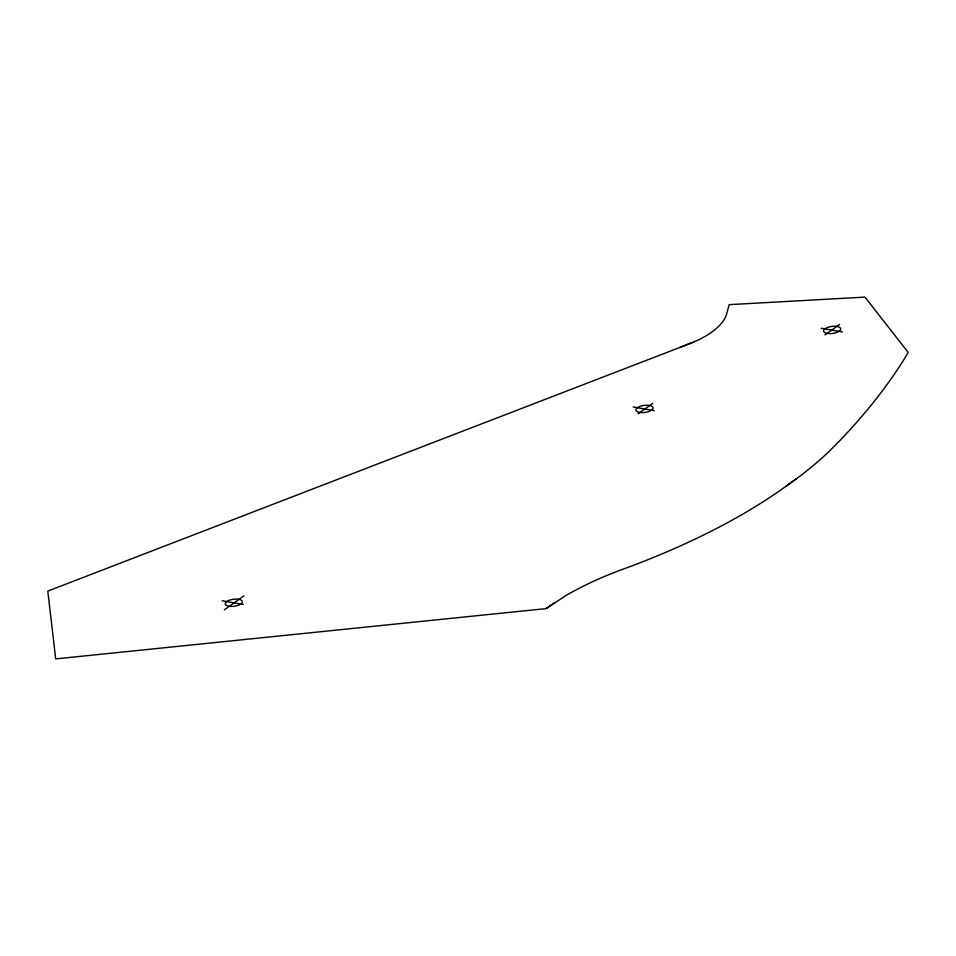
<?xml version="1.0" encoding="UTF-8"?>
<svg xmlns="http://www.w3.org/2000/svg" width="956" height="956" viewBox="0 0 956 956"><rect width="100%" height="100%" fill="white"/><g stroke="black" fill="none" stroke-linecap="round" stroke-linejoin="round"><path stroke-width="1.43" d="M224.349 609.832L243.852 595.839M638.118 413.829L652.733 403.336M824.98 334.899L839.607 324.407M679.776 347.47L697.462 340.42A88.382 36.364 -7.8 0 0 726.68 313.819L729.153 304.653L864.953 297.113L908.2 352.394L904.173 359.145A1276.284 525.214 -7.8 0 1 840.587 439.808L834.038 446.464A501.123 206.221 -7.8 0 1 799.754 476.303L786.394 485.971A537.535 221.206 -7.8 0 1 632.31 565.761L623.085 569.155A253.34 104.252 -7.8 0 0 565.39 595.863L546.306 608.59L55.699 658.887L47.8 591.107L693.984 341.997M786.394 485.971L796.468 478.753M545.96 608.614L554.659 602.591M222.186 600.75L243.326 604.467M821.204 328.231L842.344 331.947M633.171 406.957L654.31 410.674M652.542 409.24L651.526 410.184A8.64 3.549 -7.8 0 1 641.584 412.645L639.6 412.442A8.64 3.549 -7.8 0 1 637.425 407.71L638.931 406.838A8.64 3.549 -7.8 0 1 649.351 405.452L651.012 405.882A8.64 3.549 -7.8 0 1 652.542 409.24M825.1 328.709L824.072 329.653A8.64 3.549 -7.8 0 0 825.614 332.999L827.275 333.441A8.64 3.549 -7.8 0 0 837.695 332.043L839.189 331.182A8.64 3.549 -7.8 0 0 837.026 326.438L835.03 326.247A8.64 3.549 -7.8 0 0 825.1 328.709M230.886 606.451L228.902 606.247A8.64 3.549 -7.8 0 1 226.727 601.515A8.64 3.549 -7.8 0 1 238.653 599.257L240.315 599.687A8.64 3.549 -7.8 0 1 240.828 603.989A8.64 3.549 -7.8 0 1 230.886 606.451"/></g></svg>
